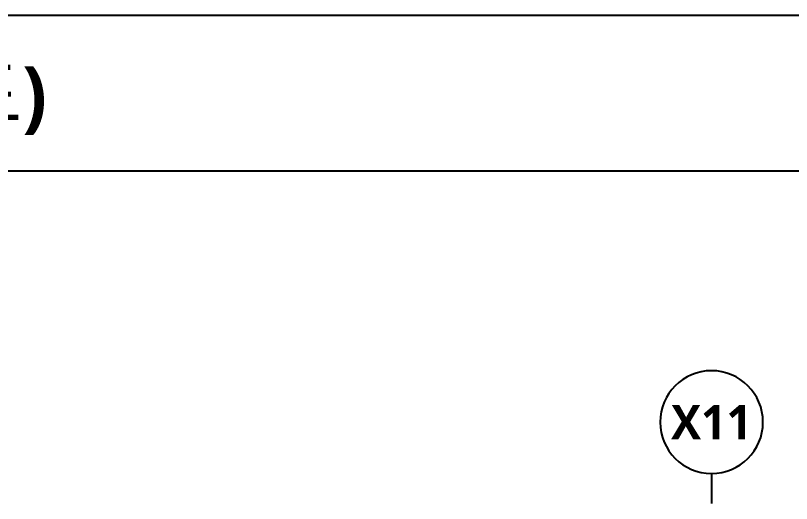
# Model space of a CAD drawing. Header units: millimetres. Extents: x 2370 to 266135, y -585395 to 33485.
# Drawn here: x 214281 to 221073, y 27788 to 32061 of the extents above; entities that cross this region are included whole.
import ezdxf
from ezdxf.enums import TextEntityAlignment as Align

# ---------------------------------------------------------------- set-up
doc = ezdxf.new("R2010")
doc.units = ezdxf.units.MM
doc.layers.add('A-ANNO-TEXT1', color=7, linetype='Continuous')
doc.layers.add('A-ST-AXIS-BUB', color=7, linetype='Continuous')
doc.styles.add('SH_진천_나눔', font='')
doc.styles.get('SH_진천_나눔').set_extended_font_data('NanumGothic', bold=True)

# ---------------------------------------------------------------- blocks, each defined once
blk = doc.blocks.new('A-ST-AXIS-BUB-1')
at = {"layer": 'A-ST-AXIS-BUB'}
blk.add_line((0, 350), (0, 0), dxfattribs=at)
blk.add_circle((0, 950), 600, dxfattribs=at)

msp = doc.modelspace()

# ---------------------------------------------------------------- linework, layer by layer
at = {"ltscale": 600}
msp.add_line((256915, 32060.6), (205846.8, 32060.6), dxfattribs=at)
msp.add_line((205846.8, 30700.6), (256915, 30700.6))

# ---------------------------------------------------------------- block references
at = {"layer": 'A-ST-AXIS-BUB', "xscale": -0.75, "yscale": 0.75, "zscale": 0.75}
msp.add_blockref('A-ST-AXIS-BUB-1', (220373.6, 27788.4), dxfattribs=at)

# ---------------------------------------------------------------- texts
at = {"style": 'SH_진천_나눔'}
msp.add_text('1.피트 하부 하중 위치 (단면도)', height=492.629, dxfattribs=at).set_placement((206103.8, 31122.4))
at = {"layer": 'A-ANNO-TEXT1', "style": 'SH_진천_나눔'}
msp.add_text('X11', height=300, dxfattribs=at).set_placement((220373.6, 28500.9), align=Align.MIDDLE_CENTER)

doc.saveas('drawing.dxf')
